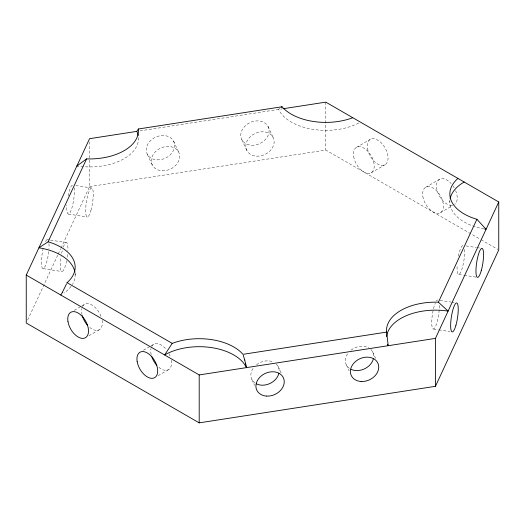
<?xml version="1.0" encoding="UTF-8"?>
<svg xmlns="http://www.w3.org/2000/svg" width="525" height="525" viewBox="0 0 525 525"><rect width="100%" height="100%" fill="white"/><g stroke="black" fill="none" stroke-linecap="round" stroke-linejoin="round"><path stroke-width="0.39" stroke-dasharray="2.62 1.97" d="M27.628 320.047L57.901 254.815M58.249 254.074L60.651 248.883M60.998 248.141L89.552 186.611L89.552 141.934M279.877 108.281L278.611 109.39A48.917 28.245 0 0 0 359.074 122.843M74.255 310.301L81.172 306.311M81.867 305.911L84.63 304.31M356.514 147.341L370.348 139.355M88.928 335.718L99.31 329.733M371.188 172.758L385.022 164.771M143.437 350.241L150.353 346.251M151.042 345.85L153.812 344.249M425.69 187.281L439.53 179.294M158.11 375.664L168.486 369.672M440.37 212.697L452.819 205.511M140.044 130.876L282.555 108.826M89.552 186.611L325.802 150.065L480.322 239.275M75.823 185.555L91.573 187.989M466.121 245.93L476.359 247.518M477.146 247.636L479.509 248.003M68.453 214.082L87.353 217.009M458.752 274.463L463.477 275.192M464.264 275.317L476.077 277.141M47.348 239.623L49.711 239.991M50.498 240.115L66.248 242.55M440.009 300.366L451.034 302.072M451.822 302.197L454.184 302.564M43.129 268.642L62.029 271.569M433.427 329.024L438.152 329.752M438.939 329.877L449.964 331.583M481.031 239.689L498.041 249.506M268.026 126.459L273.085 137.373M372.606 351.796L375.644 358.345M241.835 139.683L246.894 150.596M346.415 365.019L349.112 370.84M173.526 141.081L178.585 151.994M278.106 366.417L281.144 372.967M147.335 154.304L152.394 165.218M251.915 379.641L254.612 385.462M449.833 200.393L449.833 201.987M325.802 102.139L325.802 150.065M75.167 272.685L75.167 275.08M458.371 256.259A14.674 3.104 -81.2 0 1 463.345 245.536M464.572 249.408A14.674 3.104 -81.2 0 1 460.858 271.937A14.674 3.104 -81.2 0 1 457.15 265.401M451.841 205.393A14.674 8.472 60 0 1 436.498 186.441A14.674 8.472 60 0 1 451.178 183.593M453.082 186.001A14.674 8.472 60 0 1 454.204 187.766M455.595 190.568A14.674 8.472 60 0 1 454.709 204.376M74.123 187.72A14.674 3.104 -81.2 0 1 70.836 210.945A14.674 3.104 -81.2 0 1 66.852 205.026M68.073 195.877A14.674 3.104 -81.2 0 1 72.837 185.076M45.511 241.598A14.674 3.104 -81.2 0 1 47.926 239.873M48.95 243.593A14.674 3.104 -81.2 0 1 48.95 248.686M48.694 251.665A14.674 3.104 -81.2 0 1 42.558 268.393A14.674 3.104 -81.2 0 1 43.66 246.632M63.335 247.091A14.674 3.104 -81.2 0 1 67.902 250.661M67.594 254.592A14.674 3.104 -81.2 0 1 67.18 257.69M66.629 260.754A14.674 3.104 -81.2 0 1 61.55 271.405A14.674 3.104 -81.2 0 1 61.103 256.43M61.655 253.365A14.674 3.104 -81.2 0 1 62.56 249.559M102.112 320.329A14.674 8.472 60 0 1 89.762 327.456M82.012 314.646A14.674 8.472 60 0 1 81.828 308.621M82.53 306.593A14.674 8.472 60 0 1 91.599 304.835A14.674 8.472 60 0 1 101.076 316.536M171.288 360.268A14.674 8.472 60 0 1 158.228 366.772M151.193 354.585A14.674 8.472 60 0 1 151.01 348.561M151.712 346.533A14.674 8.472 60 0 1 166.123 349.315M168.991 353.64A14.674 8.472 60 0 1 170.257 356.475M276.353 364.094A14.674 11.576 -24.9 0 1 279.149 371.693M254.986 383.053A14.674 11.576 -24.9 0 1 253.66 367.605M256.515 364.75A14.674 11.576 -24.9 0 1 273.505 362.119M370.853 349.473A14.674 11.576 -24.9 0 1 373.649 357.079M349.486 368.432A14.674 11.576 -24.9 0 1 348.16 352.984M351.015 350.129A14.674 11.576 -24.9 0 1 368.793 347.917M439.327 305.498A14.674 3.104 -81.2 0 1 435.809 325.881A14.674 3.104 -81.2 0 1 431.747 323.531A14.674 3.104 -81.2 0 1 435.264 303.148M436.347 301.068A14.674 3.104 -81.2 0 1 437.817 300.018M483.984 228.913A48.917 28.245 0 0 1 449.866 200.931M75.134 274.03A48.917 28.245 0 0 1 72.424 284.412M71.085 286.374A48.917 28.245 0 0 1 63.919 293.101M138.436 137.629A48.917 28.245 0 0 1 79.026 166.268M422.842 196.376A14.674 8.472 60 0 0 439.825 212.973A14.674 8.472 60 0 0 436.426 190.627A14.674 8.472 60 0 0 422.842 196.376M367.5 148.45A14.674 8.472 60 0 0 384.484 165.04A14.674 8.472 60 0 0 381.078 142.702A14.674 8.472 60 0 0 367.5 148.45M353.66 156.437A14.674 8.472 60 0 0 370.643 173.027A14.674 8.472 60 0 0 367.244 150.688A14.674 8.472 60 0 0 353.66 156.437M251.587 145.235A14.674 11.576 -24.9 0 0 268.531 127.595A14.674 11.576 -24.9 0 0 244.67 126.394A14.674 11.576 -24.9 0 0 251.587 145.235M256.653 156.148A14.674 11.576 -24.9 0 0 273.591 138.502A14.674 11.576 -24.9 0 0 249.736 137.301A14.674 11.576 -24.9 0 0 256.653 156.148M157.087 159.856A14.674 11.576 -24.9 0 0 174.031 142.209A14.674 11.576 -24.9 0 0 150.17 141.008A14.674 11.576 -24.9 0 0 157.087 159.856M162.153 170.763A14.674 11.576 -24.9 0 0 179.091 153.123A14.674 11.576 -24.9 0 0 155.236 151.922A14.674 11.576 -24.9 0 0 162.153 170.763M90.956 210.295A14.674 3.104 -81.2 0 0 91.737 188.002A14.674 3.104 -81.2 0 0 85.693 209.199A14.674 3.104 -81.2 0 0 90.956 210.295"/><path stroke-width="0.79" d="M352.774 117.712A48.917 28.245 0 0 1 282.037 106.765L138.383 128.993L136.802 131.375L89.552 138.685L26.25 275.08L26.25 323.013L199.198 422.861L435.448 386.315L498.75 249.92L498.75 201.987L325.802 102.139L283.356 108.701M138.383 128.993A48.917 28.245 0 0 1 86.599 158.885L48.103 241.828A48.917 28.245 0 0 1 67.056 282.667L66.977 282.857M66.524 283.887L62.429 292.215M67.056 282.667L172.226 343.383A48.917 28.245 0 0 1 242.963 354.329L386.617 332.102A48.917 28.245 0 0 1 438.401 302.21L476.897 219.266A48.917 28.245 0 0 1 457.944 178.428M435.448 386.315L435.448 338.389L498.75 201.987M62.331 292.392L60.841 295.057M172.226 343.383L164.607 354.966A48.917 28.245 0 0 1 246.448 367.625L246.113 365.945M86.599 158.885L76.893 165.966A48.917 28.245 0 0 0 78.31 166.169M281.131 107.362L282.037 106.765M48.103 241.828L38.909 247.807A48.917 28.245 0 0 1 74.858 271.924M26.25 275.08L199.198 374.935L435.448 338.389M438.401 302.21L448.107 311.108A48.917 28.245 0 0 0 386.623 336.623M476.897 219.266L486.091 229.268A48.917 28.245 0 0 1 484.68 229.038M243.285 355.294L244.493 359.277M244.552 359.474L244.84 360.55M244.893 360.741L245.621 363.681M245.667 363.877L245.844 364.665M245.884 364.862L246.074 365.748M386.617 332.102L388.198 345.693A48.917 28.245 0 0 1 387.627 344.328M199.198 374.935L199.198 422.861M87.662 325.434A14.674 8.472 60 0 1 82.248 315.597M156.837 365.374A14.674 8.472 60 0 1 151.712 356.488M278.86 373.433A14.674 11.576 -24.9 0 1 256.515 383.933M373.36 358.811A14.674 11.576 -24.9 0 1 351.015 369.318M450.142 198.824A48.917 28.245 0 0 1 464.159 182.018M136.802 131.375A48.917 28.245 0 0 1 138.16 135.522M481.254 270.67A14.674 3.104 -81.2 0 0 482.035 248.384A14.674 3.104 -81.2 0 0 475.985 269.581A14.674 3.104 -81.2 0 0 481.254 270.67M67.942 321.392A14.674 8.472 60 0 0 84.932 337.988A14.674 8.472 60 0 0 81.526 315.643A14.674 8.472 60 0 0 67.942 321.392M137.123 361.331A14.674 8.472 60 0 0 154.107 377.928A14.674 8.472 60 0 0 150.708 355.583A14.674 8.472 60 0 0 137.123 361.331M266.733 396.099A14.674 11.576 -24.9 0 0 283.671 378.459A14.674 11.576 -24.9 0 0 259.816 377.258A14.674 11.576 -24.9 0 0 266.733 396.099M361.233 381.485A14.674 11.576 -24.9 0 0 378.171 363.838A14.674 11.576 -24.9 0 0 354.316 362.637A14.674 11.576 -24.9 0 0 361.233 381.485M455.936 325.231A14.674 3.104 -81.2 0 0 456.717 302.938A14.674 3.104 -81.2 0 0 450.667 324.142A14.674 3.104 -81.2 0 0 455.936 325.231"/></g></svg>
